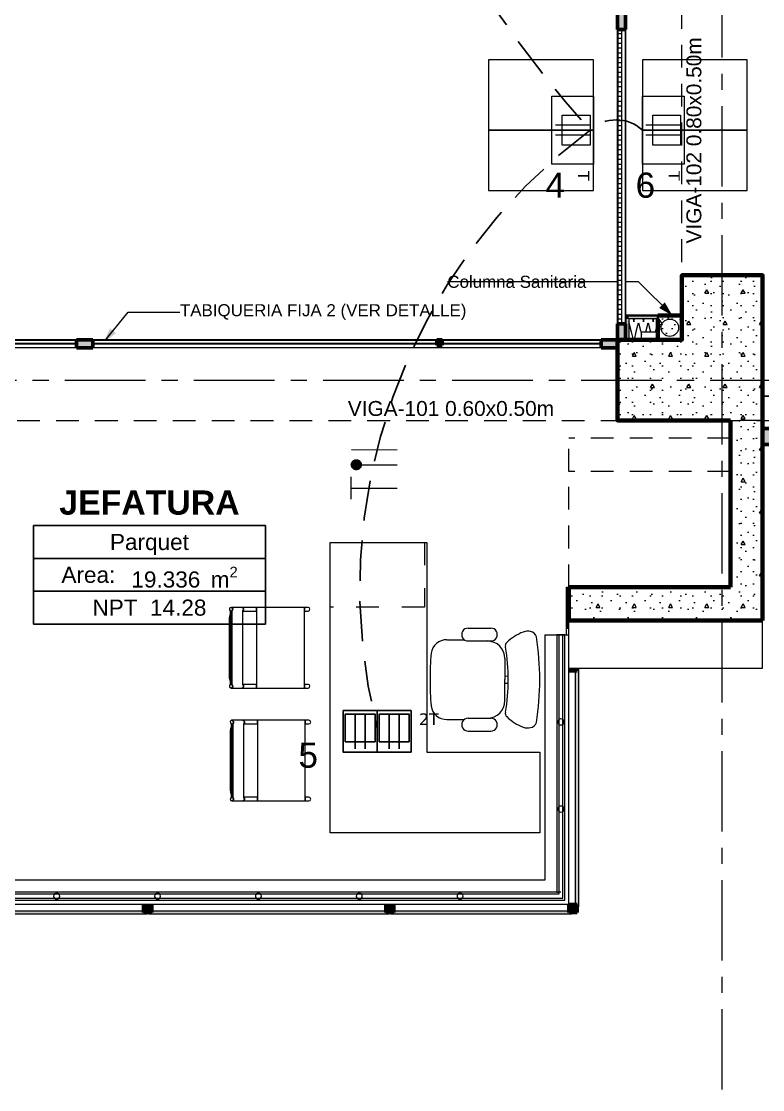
# Model space of a CAD drawing. Header units: inches. Extents: x -19 to 5698, y -728 to 92.
# Drawn here: x 317.48 to 322.07, y 3.05 to 9.67 of the extents above; entities that cross this region are included whole.
import ezdxf

# ---------------------------------------------------------------- set-up
doc = ezdxf.new("R2010")
doc.units = ezdxf.units.IN
doc.header["$MEASUREMENT"] = 0
doc.set_wipeout_variables(frame=1)
for name, pattern in [('HIDDEN', [0.375, 0.25, -0.125]), ('Hidden Line', [0.195611, 0.141111, -0.0545]), ('Línea Oculta', [0.195611, 0.141111, -0.0545]), ('Punto & Raya', [0.65, 0.5, -0.075, 0, -0.075]), ('Rayas', [0.282222, 0.141111, -0.141111]), ('RAYITAS', [0.375, 0.25, -0.125]), ('Wipeout_Contour', [1, 0, -1])]:
    doc.linetypes.add(name, pattern=pattern)
doc.layers.get('0').update_dxf_attribs({"color": 61})
for name, color, linetype, lineweight in [('00 conduct tomacorr', 120, 'HIDDEN', 30), ('00 IE LUZ EMERGENCIA', 253, 'Continuous', 0), ('T-TECHO-E', 150, 'Continuous', 20), ('T.S.', 61, 'Continuous', 25), ('TOMACORRIENTE', 22, 'RAYITAS', 9)]:
    doc.layers.add(name, color=color, linetype=linetype, lineweight=lineweight)
for name, color, linetype in [('02 _ ARQ _ ALB _ Ejes Generales', 251, 'Continuous'), ('02 _ ARQ _ ALB _ Mobiliario', 7, 'Continuous'), ('02 _ ARQ _ ZON _ Espacio.3D', 7, 'Continuous'), ('08 _ STR _ EXT _ 06 Columnas', 7, 'Continuous'), ('08 _ STR _ EXT _ 07 Losa Aligerada', 7, 'Continuous'), ('08 _ STR _ EXT _ 08 Placas Inclinadas', 7, 'Continuous'), ('08 _ STR _ EXT _ 09 Vigas', 251, 'Continuous'), ('Acabado - Muros', 7, 'Continuous'), ('Estructura - 04 MURO', 7, 'Continuous'), ('Estructura - Carga', 7, 'Continuous'), ('Interior - Escaleras & Barandillas', 7, 'Continuous'), ('MEP - HVAC', 7, 'Continuous'), ('Notas - Etiquetas', 7, 'Continuous')]:
    doc.layers.add(name, color=color, linetype=linetype)
doc.styles.add('Annotative', font='arial.ttf')
doc.styles.add('Estilo_Generado_1', font='swisseb.ttf')
doc.styles.add('Estilo_Generado_4', font='swisse.ttf')
doc.styles.add('Estilo_Generado_7', font='swisse.ttf')
doc.dimstyles.new('Estilo_Generado__8', dxfattribs={"dimtxt": 0.18, "dimasz": 0.0912, "dimexe": 0.18, "dimexo": 0.0625, "dimgap": 0, "dimtad": 0, "dimtih": 1, "dimtoh": 1, "dimdec": 4, "dimzin": 0, "dimdsep": 46, "dimcen": 0.09, "dimadec": 0, "dimazin": 0, "dimtfac": 1, "dimtdec": 4, "dimtmove": 0, "dimatfit": 3, "dimldrblk": 'ARROWHEAD_5', "dimfxl": 1, "dimtolj": 1, "dimtzin": 0, "dimarcsym": 0})
pattern_1 = [(0, (277.50006, 1e-08), (0, 0.3897114), [0.024375, -0.200625]), (0, (277.61256, 0.19486), (0, 0.3897114), [0.024375, -0.200625]), (60, (277.50006, 1e-08), (-0.3375, 0.1948557), [0.024375, -0.200625]), (60, (277.72506, 1e-08), (-0.3375, 0.1948557), [0.024375, -0.200625]), (120, (277.52444, 1e-08), (0.3375, 0.1948557), [0.024375, -0.200625]), (120, (277.74944, 1e-08), (0.3375, 0.1948557), [0.024375, -0.200625]), (0, (277.50006, 0.0375), (0, 0.075), [0, -0.075, 0, -0.1125]), (45, (277.53756, 0.0375), (-0.05303301, 0.05303301), [0, -0.05625, 0, -0.09375])]
pattern_2 = [(0, (277.50006, 1e-08), (0, 0.030000001), [])]

# ---------------------------------------------------------------- blocks, each defined once
blk = doc.blocks.new('*X229', base_point=(2412.1771, 0))
at = {"layer": 'Estructura - 04 MURO', "color": 9, "linetype": 'Continuous', "lineweight": 5}
for p, q in [((2455.917, 7.8057), (2455.9171, 7.8059)), ((2455.9171, 7.8059), (2455.9321, 7.75)), ((2455.9641, 7.75), (2455.9703, 7.7767)), ((2455.9902, 7.7568), (2455.9921, 7.75))]:
    blk.add_line(p, q, dxfattribs=at)
blk = doc.blocks.new('*X230', base_point=(2412.1771, 0))
at = {"layer": 'Estructura - 04 MURO', "color": 9, "linetype": 'Continuous', "lineweight": 5}
for p, q in [((2456.0044, 7.83), (2456.0092, 7.812)), ((2456.0092, 7.812), (2456.0134, 7.83)), ((2456.0644, 7.83), (2456.0692, 7.812)), ((2456.0692, 7.812), (2456.0734, 7.83)), ((2456.0241, 7.75), (2456.0371, 7.8059)), ((2456.0371, 7.8059), (2456.0521, 7.75)), ((2456.0841, 7.75), (2456.0971, 7.8058))]:
    blk.add_line(p, q, dxfattribs=at)
blk = doc.blocks.new('*X231', base_point=(2412.1771, 0))
at = {"layer": 'Estructura - 04 MURO', "color": 9, "linetype": 'Continuous', "lineweight": 5}
for p, q in [((2455.9444, 7.83), (2455.9492, 7.812)), ((2455.9492, 7.812), (2455.9534, 7.83)), ((2455.9703, 7.7767), (2455.9771, 7.8059)), ((2455.9771, 7.8059), (2455.9902, 7.7568))]:
    blk.add_line(p, q, dxfattribs=at)
blk = doc.blocks.new('*X232', base_point=(2412.1771, 0))
at = {"layer": 'Estructura - 04 MURO', "color": 9, "linetype": 'Continuous', "lineweight": 5}
for p, q in [((2455.9321, 7.75), (2455.9455, 7.7)), ((2455.9525, 7.7), (2455.9641, 7.75)), ((2455.9921, 7.75), (2455.997, 7.7314))]:
    blk.add_line(p, q, dxfattribs=at)
blk = doc.blocks.new('ARROWHEAD_5')
at = {"linetype": 'Continuous', "lineweight": 0}
blk.add_hatch(color=0, dxfattribs=at).paths.add_polyline_path([(-1, 0.2679), (0, 0), (-1, -0.2679)])
at = {"color": 0, "linetype": 'Continuous', "lineweight": 0}
blk.add_line((0, 0), (-1, 0), dxfattribs=at)
blk = doc.blocks.new('CAJA POP UP 6 MODULOS')
at = {"layer": '00 conduct tomacorr', "linetype": 'Continuous'}
for p, q in [((-0.095, -0.165), (-0.095, -0.0151)), ((-0.052, -0.165), (-0.052, -0.0151)), ((0.052, -0.165), (0.052, -0.0151)), ((0.095, -0.165), (0.095, -0.0151)), ((0, -0.165), (0, -0.18))]:
    blk.add_line(p, q, dxfattribs=at)
for points in [[(-0.147, 0), (0.147, 0), (0.147, -0.18), (-0.147, -0.18)], [(0, 0), (0.147, 0), (0.147, -0.18), (0, -0.18)]]:
    blk.add_lwpolyline(points, close=True, dxfattribs=at)
for points in [[(-0.138, -0.045), (-0.009, -0.045), (-0.009, -0.165), (-0.138, -0.165), (-0.138, -0.045)], [(0.009, -0.045), (0.138, -0.045), (0.138, -0.165), (0.009, -0.165), (0.009, -0.045)]]:
    blk.add_lwpolyline(points, dxfattribs=at)
at = {"color": 1, "insert": (-0.1807, -0.168), "char_height": 0.05, "attachment_point": 1, "rotation": 180}
blk.add_mtext_dynamic_manual_height_columns('{\\fVerdana|b0|i0|c0|p34;2T}', width=0.000481, gutter_width=0.1561, heights=[0], dxfattribs=at)
blk = doc.blocks.new('a')
at = {"layer": 'TOMACORRIENTE', "ltscale": 0.05}
h = blk.add_hatch(color=4, dxfattribs=at)
edge = h.paths.add_edge_path()
edge.add_arc((0, 0.0752), 0.0211, 0, 360)
at = {"layer": 'TOMACORRIENTE', "color": 4}
for p, q in [((-0.1455, 0.0963), (-0.0515, 0.0963)), ((-0.0985, 0.0963), (-0.0985, -0.0966)), ((0, 0.0963), (0, -0.0963)), ((0.0623, -0.0963), (0.0623, 0.0963))]:
    blk.add_line(p, q, dxfattribs=at)
blk.add_circle((0, 0.0752), 0.0211, dxfattribs=at)
blk = doc.blocks.new('CABLE 3FACE')
at = {"layer": 'T-TECHO-E', "rotation": 59.94170052614085}
blk.add_blockref('a', (0, 0), dxfattribs=at)
blk = doc.blocks.new('T.S.')
for p, q in [((2755.0914, 1630.1123), (2755.0914, 1629.8975)), ((2755.153, 1630.1123), (2755.153, 1629.8975))]:
    blk.add_line(p, q)
for points in [[(2754.9116, 1630.1338), (2755.3328, 1630.1338), (2755.3328, 1629.8758), (2754.9116, 1629.8758)], [(2755.0298, 1630.1123), (2755.2146, 1630.1123), (2755.2146, 1629.9403), (2755.0298, 1629.9403)]]:
    blk.add_lwpolyline(points, close=True)
at = {"color": 3, "insert": (2755.3768, 1630.1075), "char_height": 0.07, "attachment_point": 1}
blk.add_mtext_dynamic_manual_height_columns('{\\fVerdana|b0|i0|c0|p34;\\C1;T}', width=0.044429, gutter_width=12.5, heights=[0], dxfattribs=at)

msp = doc.modelspace()

# ---------------------------------------------------------------- hatches: boundary and pattern name
at = {"layer": '08 _ STR _ EXT _ 06 Columnas', "linetype": 'Continuous', "lineweight": 9}
h = msp.add_hatch(dxfattribs=at)
h.set_pattern_fill('HORMIGÓN_EN_MASA_0002', style=0, pattern_type=2)
h.set_pattern_definition(pattern_1)
h.paths.add_polyline_path([(321.57, 7.7), (321.17, 7.7), (321.17, 7.2), (321.87, 7.2), (321.87, 7.35), (322.07, 7.35), (322.07, 8.1), (321.57, 8.1)])
h = msp.add_hatch(dxfattribs=at)
h.set_pattern_fill('HORMIGÓN_EN_MASA_0002', style=0, pattern_type=2)
h.set_pattern_definition(pattern_1)
h.paths.add_polyline_path([(321.87, 7.35), (322.07, 7.2), (322.07, 7.35)])
h = msp.add_hatch(dxfattribs=at)
h.set_pattern_fill('HORMIGÓN_EN_MASA_0002', style=0, pattern_type=2)
h.set_pattern_definition(pattern_1)
h.paths.add_polyline_path([(322.07, 7.2), (321.87, 7.35), (321.87, 7.2)])
at = {"layer": '08 _ STR _ EXT _ 08 Placas Inclinadas', "linetype": 'Continuous', "lineweight": 9}
h = msp.add_hatch(dxfattribs=at)
h.set_pattern_fill('HORMIGÓN_EN_MASA_0002', color=250, style=0, pattern_type=2)
h.set_pattern_definition(pattern_1)
h.paths.add_polyline_path([(321.87, 7.0899), (321.9997, 6.1655), (322.07, 6.1655), (322.07, 7.2), (321.87, 7.2)])
h = msp.add_hatch(dxfattribs=at)
h.set_pattern_fill('HORMIGÓN_EN_MASA_0002', color=250, style=0, pattern_type=2)
h.set_pattern_definition(pattern_1)
h.paths.add_polyline_path([(321.8991, 6.8828), (321.87, 7.0899), (321.87, 6.8828)])
h = msp.add_hatch(dxfattribs=at)
h.set_pattern_fill('HORMIGÓN_EN_MASA_0002', color=250, style=0, pattern_type=2)
h.set_pattern_definition(pattern_1)
h.paths.add_polyline_path([(321.87, 6.1655), (321.9997, 6.1655), (321.8991, 6.8828), (321.87, 6.8828)])
at = {"layer": 'Acabado - Muros', "linetype": 'Continuous', "lineweight": 0}
for points in [[(322.12, 7.15), (322.07, 7.15), (322.07, 7.05), (322.12, 7.05)], [(320.8699, 5.9072), (320.9199, 5.9072), (320.9199, 5.9589), (320.8699, 5.9589)], [(320.8699, 5.6479), (320.9199, 5.6479), (320.9199, 5.6979), (320.8699, 5.6979)], [(318.2339, 4.1979), (318.2339, 4.1479), (318.2839, 4.1479), (318.2839, 4.1979)], [(319.7339, 4.1979), (319.7339, 4.1479), (319.7839, 4.1479), (319.7839, 4.1979)], [(320.8699, 4.1979), (320.8699, 4.1479), (320.9199, 4.1479), (320.9199, 4.1979)], [(320.8699, 4.1979), (320.8699, 4.1479), (320.9199, 4.1479), (320.9199, 4.1979)]]:
    msp.add_hatch(color=254, dxfattribs=at).paths.add_polyline_path(points)
at = {"layer": 'Acabado - Muros', "linetype": 'Continuous', "lineweight": 9}
for points in [[(320.9299, 5.6829), (320.9299, 5.9227), (320.9099, 5.9227), (320.9099, 5.6829)], [(320.9299, 4.1829), (320.9299, 5.6629), (320.9099, 5.6629), (320.9099, 4.1829)], [(316.7639, 4.1379), (318.2539, 4.1379), (318.2539, 4.1579), (316.7639, 4.1579)], [(318.2639, 4.1379), (319.7539, 4.1379), (319.7539, 4.1579), (318.2639, 4.1579)], [(319.7639, 4.1379), (320.8849, 4.1379), (320.8849, 4.1579), (319.7639, 4.1579)]]:
    msp.add_hatch(color=250, dxfattribs=at).paths.add_polyline_path(points)
at = {"layer": 'Estructura - 04 MURO', "linetype": 'Continuous', "lineweight": 9}
for points in [[(321.24, 7.83), (321.22, 7.85), (321.22, 7.83)], [(321.24, 7.85), (321.22, 7.85), (321.24, 7.83)], [(321.22, 7.83), (321.22, 7.7), (321.24, 7.7), (321.24, 7.83)], [(321.24, 7.83), (321.42, 7.83), (321.42, 7.85), (321.24, 7.85)]]:
    msp.add_hatch(color=250, dxfattribs=at).paths.add_polyline_path(points)
at = {"layer": 'Estructura - Carga', "linetype": 'Continuous', "lineweight": 13}
h = msp.add_hatch(dxfattribs=at)
h.set_pattern_fill('HORMIGÓN_ARMADO_0002', color=251, style=0, pattern_type=2)
h.set_pattern_definition([(0, (277.50006, 1e-08), (0, 0.3117692), [0.03, -0.15]), (0, (277.59006, 0.1559), (0, 0.3117692), [0.03, -0.15]), (60, (277.50006, 1e-08), (-0.27, 0.1558846), [0.03, -0.15]), (60, (277.68006, 1e-08), (-0.27, 0.1558846), [0.03, -0.15]), (120, (277.53006, 1e-08), (0.27, 0.1558846), [0.03, -0.15]), (120, (277.71006, 1e-08), (0.27, 0.1558846), [0.03, -0.15]), (0, (277.50006, 0.03), (0, 0.06), [0, -0.06, 0, -0.09]), (45, (277.53006, 0.03), (-0.04242641, 0.04242641), [0, -0.045, 0, -0.075])])
h.paths.add_polyline_path([(321.42, 7.85), (321.42, 7.83), (321.42, 7.7), (321.57, 7.7), (321.57, 7.85)])

# ---------------------------------------------------------------- linework, layer by layer
at = {"layer": '00 conduct tomacorr'}
msp.add_arc((326.6425, 14.024, 0.0007), 7.5544, 193.55584, 221.67986, dxfattribs=at)
at = {"layer": '02 _ ARQ _ ALB _ Ejes Generales', "color": 251, "linetype": 'Punto & Raya', "lineweight": 13, "true_color": 0x636466}
msp.add_line((283.3455, 7.45), (332.07, 7.45), dxfattribs=at)
at = {"layer": '02 _ ARQ _ ALB _ Mobiliario', "color": 175, "linetype": 'Rayas', "lineweight": 13}
for p, q in [((319.9741, 6.4427), (319.9741, 6.0427)), ((319.9741, 6.0427), (319.3891, 6.0427))]:
    msp.add_line(p, q, dxfattribs=at)
at = {"layer": '02 _ ARQ _ ALB _ Mobiliario', "color": 175, "linetype": 'Continuous', "lineweight": 13}
for p, q in [((320.2454, 5.9121), (320.3856, 5.9121)), ((320.1139, 5.8399), (320.2211, 5.8404)), ((320.2454, 5.8323), (320.3858, 5.8323)), ((320.4727, 5.7231), (320.4727, 5.5927)), ((320.4727, 5.6154), (320.4932, 5.615)), ((320.4727, 5.4624), (320.4727, 5.5927)), ((320.4727, 5.5701), (320.4932, 5.5705)), ((320.1139, 5.3456), (320.2211, 5.345)), ((320.2454, 5.3532), (320.3858, 5.3532)), ((320.2454, 5.2734), (320.3856, 5.2734))]:
    msp.add_line(p, q, dxfattribs=at)
at = {"layer": '02 _ ARQ _ ALB _ Mobiliario', "color": 175, "linetype": 'Continuous', "lineweight": 13, "flags": 128}
for points in [[(321.0218, 9.0005), (321.0218, 9.4355), (320.3718, 9.4355), (320.3718, 9.0005)], [(321.9751, 9.0005), (321.9751, 9.4355), (321.3251, 9.4355), (321.3251, 9.0005)], [(321.0218, 9.0005), (320.3718, 9.0005), (320.3718, 8.6255), (321.0218, 8.6255)], [(321.9751, 9.0005), (321.3251, 9.0005), (321.3251, 8.6255), (321.9751, 8.6255)], [(319.23, 6.0406), (318.9339, 6.0406), (318.9339, 6.0179), (318.9339, 5.5634), (318.9339, 5.5406), (319.23, 5.5406), (319.23, 5.5634), (319.23, 6.0179)], [(319.2357, 5.3407), (318.9395, 5.3407), (318.9395, 5.318), (318.9395, 4.8634), (318.9395, 4.8407), (319.2357, 4.8407), (319.2357, 4.8634), (319.2357, 5.318)]]:
    msp.add_lwpolyline(points, close=True, dxfattribs=at)
for points in [[(318.77, 5.5618, 0.726065), (318.7754, 5.5406, 0.726065), (318.7807, 5.5618), (318.7807, 6.0194, 0.726065), (318.7754, 6.0406, 0.726065), (318.77, 6.0194)], [(318.7807, 5.5618, -0.726065), (318.7754, 5.5406), (318.8432, 5.5406, 0.726065), (318.8485, 5.5618), (318.8485, 6.0194, 0.726065), (318.8432, 6.0406), (318.7754, 6.0406, -0.726065), (318.7807, 6.0194)], [(318.8432, 6.0406, -0.726065), (318.8485, 6.0194), (318.8485, 6.0179), (318.9339, 6.0179), (318.9339, 6.0406)], [(319.23, 6.0406), (319.23, 6.0179), (319.2527, 6.0179, 1), (319.2527, 6.0406)], [(318.77, 5.5847), (318.77, 5.9966, 0.111387), (318.764, 5.97), (318.764, 5.6112, 0.111387)], [(318.8432, 5.5406), (318.9339, 5.5406), (318.9339, 5.5634), (318.8485, 5.5634), (318.8485, 5.5618, -0.726065)], [(319.23, 5.5634), (319.23, 5.5406), (319.2527, 5.5406, 1), (319.2527, 5.5634)], [(318.7757, 4.8619, 0.726065), (318.781, 4.8407, 0.726065), (318.7864, 4.8619), (318.7864, 5.3195, 0.726065), (318.781, 5.3407, 0.726065), (318.7757, 5.3195)], [(318.7864, 4.8619, -0.726065), (318.781, 4.8407), (318.8488, 4.8407, 0.726065), (318.8542, 4.8619), (318.8542, 5.3195, 0.726065), (318.8488, 5.3407), (318.781, 5.3407, -0.726065), (318.7864, 5.3195)], [(318.8488, 5.3407, -0.726065), (318.8542, 5.3195), (318.8542, 5.318), (318.9395, 5.318), (318.9395, 5.3407)], [(319.2357, 5.3407), (319.2357, 5.318), (319.2583, 5.318, 1), (319.2583, 5.3407)], [(318.7757, 4.8847), (318.7757, 5.2967, 0.111387), (318.7697, 5.2701), (318.7697, 4.9113, 0.111387)], [(318.8488, 4.8407), (318.9395, 4.8407), (318.9395, 4.8634), (318.8542, 4.8634), (318.8542, 4.8619, -0.726065)], [(319.2357, 4.8634), (319.2357, 4.8407), (319.2583, 4.8407, 1), (319.2583, 4.8634)]]:
    msp.add_lwpolyline(points, format="xyb", close=True, dxfattribs=at)
at = {"layer": '02 _ ARQ _ ALB _ Mobiliario', "color": 175, "linetype": 'Continuous', "lineweight": 13}
for centre, major_axis, start_param, end_param in [((320.2454, 5.8722), (0.04, 0), 1.570796, 4.712389), ((320.3856, 5.8722), (0.04, 0), 4.712389, 7.853982), ((320.1118, 5.7432), (0.097, 0), 1.549364, 3.007057), ((320.3632, 5.7231), (0.1095, 0), 0, 1.570796), ((320.6872, 5.6178), (0.2887, 0), 1.926573, 2.351051), ((320.6136, 5.8186), (0.0744, 0), 1.316199, 1.942315), ((320.6273, 5.8488), (0.0419, 0), 0.242579, 1.449866), ((320.5038, 5.8017), (0.0287, 0), 2.3326, 3.380474), ((319.3716, 5.5986), (1.1218, 0), 6.277925, 6.459683), ((321.2257, 5.6334), (1.2162, 0), 3.040183, 3.175182), ((321.2257, 5.552), (1.2162, 0), 3.108003, 3.243002), ((319.3716, 5.5868), (1.1218, 0), 6.106688, 6.288446), ((320.3632, 5.4624), (0.1095, 0), 4.712389, 6.283185), ((320.1118, 5.4422), (0.097, 0), 3.276129, 4.733821), ((320.5038, 5.3837), (0.0287, 0), 2.902712, 3.950586), ((320.2454, 5.3133), (0.04, 0), 1.570796, 4.712389), ((320.3856, 5.3133), (0.04, 0), 4.712389, 7.853982), ((320.6872, 5.5676), (0.2887, 0), 3.932134, 4.356613), ((320.6273, 5.3367), (0.0419, 0), 4.833319, 6.040606), ((320.6136, 5.3669), (0.0744, 0), 4.340871, 4.966987)]:
    msp.add_ellipse(centre, major_axis=major_axis, ratio=0.996858, start_param=start_param, end_param=end_param, dxfattribs=at)
at = {"layer": '02 _ ARQ _ ZON _ Espacio.3D', "color": 251, "linetype": 'Continuous', "lineweight": 13}
for p, q in [((318.9881, 6.5482), (317.5515, 6.5482)), ((317.5515, 6.5482), (317.5515, 5.9375)), ((317.5515, 6.5482), (318.9881, 6.5482)), ((317.5515, 6.3446), (317.5515, 6.5482)), ((318.9881, 5.9375), (318.9881, 6.5482)), ((318.9881, 6.5482), (318.9881, 6.3446)), ((318.9881, 6.3446), (317.5515, 6.3446)), ((317.5515, 6.3446), (318.9881, 6.3446)), ((317.5515, 6.1411), (317.5515, 6.3446)), ((318.9881, 6.3446), (318.9881, 6.1411)), ((318.9881, 6.1411), (317.5515, 6.1411)), ((317.5515, 6.1411), (318.9881, 6.1411)), ((317.5515, 5.9375), (317.5515, 6.1411)), ((318.9881, 6.1411), (318.9881, 5.9375)), ((317.5515, 5.9375), (318.9881, 5.9375)), ((318.9881, 5.9375), (317.5515, 5.9375))]:
    msp.add_line(p, q, dxfattribs=at)
at = {"layer": '02 _ ARQ _ ZON _ Espacio.3D', "color": 254, "linetype": 'Continuous', "lineweight": 0, "flags": 128}
msp.add_lwpolyline([(307.57, 8.1), (308.07, 8.1), (308.07, 7.7), (308.47, 7.7), (308.47, 7.35), (314.37, 7.35), (314.37, 7.7), (314.57, 7.7), (314.57, 8.1), (315.07, 8.1), (315.07, 7.7), (321.17, 7.7), (321.17, 16.9), (320.97, 16.9), (320.97, 17.4), (315.0697, 17.35), (315.07, 16.5), (314.57, 16.5), (314.5697, 17.15), (308.07, 17.15), (308.07, 16.5), (307.57, 16.5)], dxfattribs=at)
for points in [[(321.57, 16.9), (321.22, 16.9), (321.22, 7.7), (321.57, 7.7), (321.57, 8.1), (322.07, 8.1), (322.07, 7.35), (328.17, 7.35), (328.17, 7.7), (328.57, 7.7), (328.57, 8.1), (328.92, 8.1), (328.92, 11.45), (323.12, 11.45), (323.12, 16.1), (321.57, 16.1)], [(315.27, 7.2), (314.77, 7.2), (314.77, 6.1655), (315.7699, 6.1655), (315.7951, 6.1655), (315.7951, 4.3205), (320.8551, 4.3205), (320.8551, 6.1655), (321.87, 6.1655), (321.87, 7.2), (321.17, 7.2), (321.17, 7.65), (315.27, 7.65)]]:
    msp.add_lwpolyline(points, close=True, dxfattribs=at)
at = {"layer": '08 _ STR _ EXT _ 06 Columnas', "color": 7, "linetype": 'Continuous', "lineweight": 80, "flags": 128}
for points in [[(322.07, 7.35), (322.07, 8.1), (321.57, 8.1), (321.57, 7.7), (321.17, 7.7), (321.17, 7.2), (321.87, 7.2)], [(322.07, 7.2), (322.07, 7.35)]]:
    msp.add_lwpolyline(points, dxfattribs=at)
at = {"layer": '08 _ STR _ EXT _ 07 Losa Aligerada', "color": 7, "linetype": 'Continuous', "lineweight": 18, "flags": 128}
msp.add_lwpolyline([(291.2937, 6.3), (302.1003, 6.3), (302.1003, 6.2005), (307.2981, 6.2005), (307.2981, 7.2), (314.57, 7.2), (314.57, 5.6637), (315.7699, 5.6637), (315.7699, 4.2), (320.8699, 4.2), (320.8699, 5.6637), (322.07, 5.6637)], dxfattribs=at)
at = {"layer": '08 _ STR _ EXT _ 08 Placas Inclinadas', "color": 7, "linetype": 'Continuous', "lineweight": 80}
for p, q in [((321.87, 6.8828), (321.87, 7.0899)), ((321.87, 6.8828), (321.87, 7.0899)), ((321.87, 6.1655), (321.87, 6.8828)), ((321.87, 6.1655), (321.87, 6.8828)), ((321.87, 6.1655), (320.8699, 6.1655))]:
    msp.add_line(p, q, dxfattribs=at)
at = {"layer": '08 _ STR _ EXT _ 08 Placas Inclinadas', "color": 251, "linetype": 'Línea Oculta', "lineweight": 13}
msp.add_line((321.87, 6.8828), (320.8699, 6.8828), dxfattribs=at)
at = {"layer": '08 _ STR _ EXT _ 08 Placas Inclinadas', "color": 7, "linetype": 'Continuous', "lineweight": 80, "flags": 128}
for points in [[(321.87, 7.2), (321.87, 7.0899)], [(322.07, 6.1655), (322.07, 7.2)]]:
    msp.add_lwpolyline(points, dxfattribs=at)
at = {"layer": '08 _ STR _ EXT _ 08 Placas Inclinadas', "color": 251, "linetype": 'Línea Oculta', "lineweight": 13, "flags": 128}
for points in [[(321.87, 7.0899), (320.8699, 7.0899)], [(320.8699, 6.8828), (320.8699, 7.0899)], [(320.8699, 6.1655), (320.8699, 6.8828)]]:
    msp.add_lwpolyline(points, dxfattribs=at)
at = {"layer": '08 _ STR _ EXT _ 09 Vigas', "color": 251, "linetype": 'Hidden Line', "lineweight": 13, "true_color": 0x636466}
for p, q in [((321.57, 7.7), (321.57, 16.9)), ((315.07, 7.7), (321.57, 7.7)), ((287.07, 7.2), (329.07, 7.2)), ((322.07, 7.2), (321.57, 7.2))]:
    msp.add_line(p, q, dxfattribs=at)
at = {"layer": 'Acabado - Muros', "color": 7, "linetype": 'Continuous', "lineweight": 60}
for p, q in [((321.22, 7.7), (321.17, 7.7)), ((321.17, 7.7), (321.17, 7.65)), ((322.07, 7.15), (322.07, 7.05)), ((322.12, 7.15), (322.07, 7.15)), ((322.12, 7.05), (322.07, 7.05)), ((320.8699, 5.9589), (320.8699, 5.9072)), ((320.9199, 5.9589), (320.8699, 5.9589)), ((320.9199, 5.9072), (320.8699, 5.9072)), ((320.9199, 5.9589), (320.9199, 5.9072)), ((320.8699, 5.6979), (320.8699, 5.6479)), ((320.9199, 5.6979), (320.8699, 5.6979)), ((320.9199, 5.6979), (320.9199, 5.6479)), ((320.9199, 5.6479), (320.8699, 5.6479)), ((318.2339, 4.1979), (318.2339, 4.1479)), ((318.2839, 4.1979), (318.2339, 4.1979)), ((318.2839, 4.1979), (318.2839, 4.1479)), ((319.7339, 4.1979), (319.7339, 4.1479)), ((319.7839, 4.1979), (319.7339, 4.1979)), ((319.7839, 4.1979), (319.7839, 4.1479)), ((320.8699, 4.1979), (320.8699, 4.1479)), ((320.9199, 4.1979), (320.8699, 4.1979)), ((320.8699, 4.1979), (320.8699, 4.1479)), ((320.9199, 4.1979), (320.8699, 4.1979)), ((320.9199, 4.1979), (320.9199, 4.1479)), ((320.9199, 4.1979), (320.9199, 4.1479)), ((318.2839, 4.1479), (318.2339, 4.1479)), ((319.7839, 4.1479), (319.7339, 4.1479)), ((320.9199, 4.1479), (320.8699, 4.1479)), ((320.9199, 4.1479), (320.8699, 4.1479))]:
    msp.add_line(p, q, dxfattribs=at)
at = {"layer": 'Acabado - Muros', "color": 7, "linetype": 'Continuous', "lineweight": 13, "flags": 128}
for points in [[(320.9299, 5.6829), (320.9099, 5.6829), (320.9099, 5.9227), (320.9299, 5.9227)], [(320.9299, 4.1829), (320.9099, 4.1829), (320.9099, 5.6629), (320.9299, 5.6629)], [(316.7639, 4.1379), (316.7639, 4.1579), (318.2539, 4.1579), (318.2539, 4.1379)], [(318.2639, 4.1379), (318.2639, 4.1579), (319.7539, 4.1579), (319.7539, 4.1379)], [(319.7639, 4.1379), (319.7639, 4.1579), (320.8849, 4.1579), (320.8849, 4.1379)]]:
    msp.add_lwpolyline(points, close=True, dxfattribs=at)
at = {"layer": 'Estructura - 04 MURO', "color": 143, "linetype": 'Continuous', "lineweight": 5}
for p, q in [((321.24, 7.83), (321.24, 7.75)), ((321.32, 7.83), (321.24, 7.83)), ((321.24, 7.83), (321.24, 7.75)), ((321.42, 7.83), (321.32, 7.83)), ((321.24, 7.75), (321.24, 7.7))]:
    msp.add_line(p, q, dxfattribs=at)
at = {"layer": 'Estructura - 04 MURO', "color": 7, "linetype": 'Continuous', "lineweight": 40, "flags": 128}
for points in [[(321.22, 7.85), (321.22, 7.83)], [(321.42, 7.85), (321.22, 7.85)], [(321.22, 7.83), (321.22, 7.7)], [(321.42, 7.85), (321.42, 7.83)], [(321.22, 7.7), (321.24, 7.7)]]:
    msp.add_lwpolyline(points, dxfattribs=at)
at = {"layer": 'Estructura - 04 MURO', "color": 143, "linetype": 'Continuous', "lineweight": 5, "flags": 128}
for points in [[(321.24, 7.7), (321.32, 7.7)], [(321.32, 7.75), (321.42, 7.75)], [(321.32, 7.7), (321.32, 7.75)]]:
    msp.add_lwpolyline(points, dxfattribs=at)
at = {"layer": 'Estructura - 04 MURO', "color": 7, "linetype": 'Continuous', "lineweight": 13, "flags": 128}
msp.add_lwpolyline([(328.17, 7.35), (322.07, 7.35)], dxfattribs=at)
at = {"layer": 'Estructura - Carga', "color": 7, "linetype": 'Continuous', "lineweight": 80, "flags": 128}
msp.add_lwpolyline([(321.42, 7.83), (321.42, 7.7), (321.57, 7.7), (321.57, 7.85), (321.42, 7.85)], dxfattribs=at)
at = {"layer": 'MEP - HVAC', "color": 7, "linetype": 'Continuous', "lineweight": 13, "flags": 128}
msp.add_lwpolyline([(321.495, 7.721, -1), (321.495, 7.829, -1)], format="xyb", close=True, dxfattribs=at)

# ---------------------------------------------------------------- block references
at = {"layer": '00 conduct tomacorr'}
for name, p, xscale, yscale, zscale, rotation in [('CABLE 3FACE', (319.6627, 6.9247), 1.47256122672843, 1.47256122672843, 1.47256122672843, 29.78947778233194), ('CAJA POP UP 6 MODULOS', (319.6812, 5.1427), 1.432830642179531, 1.432830642179531, 1.432830642179531, 180)]:
    msp.add_blockref(name, p, dxfattribs=dict(at, xscale=xscale, yscale=yscale, zscale=zscale, rotation=rotation))
at = {"layer": 'Estructura - 04 MURO', "color": 7, "lineweight": 80}
for name in ['*X231', '*X230', '*X229', '*X232']:
    msp.add_blockref(name, (277.5001, 0), dxfattribs=at)
at = {"layer": 'T.S.', "rotation": 270}
for p in [(-1309.1119, 2764.1227), (-1308.5507, 2764.1227)]:
    msp.add_blockref('T.S.', p, dxfattribs=at)

# ---------------------------------------------------------------- texts
at = {"layer": '00 IE LUZ EMERGENCIA', "style": 'Annotative'}
for tag, p in [('4', (320.7245, 8.581, -0.0005)), ('6', (321.2827, 8.581, -0.0005)), ('5', (319.1932, 5.0462, -0.0005))]:
    msp.add_attdef(tag, p, '', height=0.1562, dxfattribs=at)
at = {"layer": '02 _ ARQ _ ZON _ Espacio.3D', "color": 251, "lineweight": 25, "attachment_point": 2}
for s, insert, char_height, style in [('\\A1;{\\pqc;\\pt0;\\fSwis721 Ex BT|b1|i0|c0|p34;JEFATURA}', (318.2698, 6.7657), 0.15, 'Estilo_Generado_1'), ('\\A1;{\\pqc;\\pt0;\\fSwis721 Ex BT|b0|i0|c238|p34;Parquet}', (318.2698, 6.4964), 0.1, 'Estilo_Generado_7'), ('\\A1;{\\pqc;\\pt0,0.3;\\fSwis721 Ex BT|b0|i0|c238|p34;19.336\\fSwis721 Ex BT|b0|i0|c238|p34;\\A1{\\H.66x;\\S^  ;}\\fSwis721 Ex BT|b0|i0|c238|p34; m\\fSwis721 Ex BT|b0|i0|c238|p34;\\A1{\\H.66x;\\S2^  ;}}', (318.4874, 6.2929), 0.1, 'Estilo_Generado_7'), ('\\A1;{\\pqc;\\pt0;\\fSwis721 Ex BT|b0|i0|c238|p34;Area: }', (317.8913, 6.2929), 0.1, 'Estilo_Generado_7'), ('\\A1;{\\pqc;\\pt0;\\fSwis721 Ex BT|b0|i0|c238|p34;NPT  14.28}', (318.2698, 6.0893), 0.1, 'Estilo_Generado_7')]:
    msp.add_mtext(s, dxfattribs=dict(at, insert=insert, char_height=char_height, style=style))
at = {"layer": 'Notas - Etiquetas', "color": 171, "linetype": 'Continuous', "lineweight": 13, "style": 'Estilo_Generado_4'}
for s, insert, char_height, attachment_point, rotation in [('\\A1;{\\pql;\\fSwis721 Ex BT|b0|i0|c0|p34;VIGA-102\\fSwis721 Ex BT|b0|i0|c0|p34; \\fSwis721 Ex BT|b0|i0|c0|p34;0.80\\fSwis721 Ex BT|b0|i0|c0|p34;x\\fSwis721 Ex BT|b0|i0|c0|p34;0.50\\fSwis721 Ex BT|b0|i0|c0|p34;m}', (321.5976, 8.2975), 0.0925, 1, 90), ('\\A1;{\\pql;\\fSwis721 Ex BT|b0|i0|c0|p34;TABIQUERIA FIJA 2 (VER DETALLE)\\fSwis721 Ex BT|b0|i0|c0|p34; }', (318.4587, 7.8722), 0.075, 4, 359.99995)]:
    msp.add_mtext(s, dxfattribs=dict(at, insert=insert, char_height=char_height, attachment_point=attachment_point, rotation=rotation))
at = {"layer": 'Notas - Etiquetas', "color": 5, "linetype": 'Continuous', "lineweight": 35, "insert": (320.116, 8.0594), "char_height": 0.075, "attachment_point": 4, "style": 'Estilo_Generado_4'}
msp.add_mtext('\\A1;{\\pql;\\fSwis721 Ex BT|b0|i0|c0|p34;Columna Sanitaria}', dxfattribs=at)
at = {"layer": 'Notas - Etiquetas', "color": 171, "linetype": 'Continuous', "lineweight": 13, "insert": (319.499, 7.2267), "char_height": 0.0925, "attachment_point": 7, "style": 'Estilo_Generado_4'}
msp.add_mtext('\\A1;{\\pql;\\fSwis721 Ex BT|b0|i0|c0|p34;VIGA-101\\fSwis721 Ex BT|b0|i0|c0|p34; \\fSwis721 Ex BT|b0|i0|c0|p34;0.60\\fSwis721 Ex BT|b0|i0|c0|p34;x\\fSwis721 Ex BT|b0|i0|c0|p34;0.50\\fSwis721 Ex BT|b0|i0|c0|p34;m}', dxfattribs=at)

# ---------------------------------------------------------------- leaders
at = {"layer": 'Notas - Etiquetas', "color": 144, "linetype": 'Continuous', "lineweight": 13, "annotation_type": 0, "has_hookline": 1, "text_width": 1.9482}
for points, hookline_direction, horizontal_direction in [([(321.185, 12.3), (321.3384, 12.1558), (321.3384, 9.9806)], 1, (0, 1, 0)), ([(317.9865, 7.685), (318.1371, 7.8722), (318.4587, 7.8722)], 0, (1, -1e-06, 0))]:
    msp.add_leader(points, dimstyle='Estilo_Generado__8', dxfattribs=dict(at, hookline_direction=hookline_direction, horizontal_direction=horizontal_direction))
at = {"layer": 'Notas - Etiquetas', "color": 144, "linetype": 'Continuous', "lineweight": 13, "annotation_type": 0, "has_hookline": 1, "hookline_direction": 1, "text_width": 1.0171}
msp.add_leader([(321.5113, 7.85), (321.3015, 8.0594), (320.116, 8.0594)], dimstyle='Estilo_Generado__8', dxfattribs=at)

# ---------------------------------------------------------------- next in the draw order: wipeouts: each hides what was drawn before it
at = {"color": 254, "linetype": 'Wipeout_Contour', "lineweight": 0, "ltscale": 7369.722108}
msp.add_wipeout([(322.07, 5.9584), (322.0287, 5.9584), (322.07, 5.6637)], dxfattribs=at).dxf.layer = '08 _ STR _ EXT _ 08 Placas Inclinadas'
at = {"color": 254, "linetype": 'Wipeout_Contour', "lineweight": 0, "ltscale": 9823.550811}
msp.add_wipeout([(321.17, 7.8), (321.22, 7.8), (321.22, 9.6249), (321.17, 9.6249)], dxfattribs=at).dxf.layer = 'Acabado - Muros'
at = {"color": 254, "linetype": 'Wipeout_Contour', "lineweight": 0, "ltscale": 9807.132557}
msp.add_wipeout([(316.37, 7.65), (317.8181, 7.65), (317.8181, 7.7), (316.37, 7.7)], dxfattribs=at).dxf.layer = 'Acabado - Muros'
at = {"color": 254, "linetype": 'Wipeout_Contour', "lineweight": 0, "ltscale": 14723.224179}
msp.add_wipeout([(317.9181, 7.7), (317.9181, 7.65), (320.0681, 7.65), (320.0681, 7.667), (320.0516, 7.667), (320.0516, 7.7)], dxfattribs=at).dxf.layer = 'Acabado - Muros'
at = {"color": 254, "linetype": 'Wipeout_Contour', "lineweight": 0, "ltscale": 7366.003155}
msp.add_wipeout([(320.8699, 4.35), (320.7199, 4.35), (320.8699, 4.2)], dxfattribs=at).dxf.layer = 'Estructura - 04 MURO'

# ---------------------------------------------------------------- next in the draw order: hatches: boundary and pattern name
at = {"layer": '08 _ STR _ EXT _ 08 Placas Inclinadas', "linetype": 'Continuous', "lineweight": 9}
h = msp.add_hatch(dxfattribs=at)
h.set_pattern_fill('HORMIGÓN_EN_MASA_0002', color=250, style=0, pattern_type=2)
h.set_pattern_definition(pattern_1)
h.paths.add_polyline_path([(321.9997, 6.1655), (322.0287, 5.9584), (322.07, 5.9584), (322.07, 6.1655)])

# ---------------------------------------------------------------- next in the draw order: linework, layer by layer
at = {"layer": 'Acabado - Muros', "color": 251, "linetype": 'Continuous', "lineweight": 13, "flags": 128}
for points in [[(321.17, 7.8), (321.17, 9.6249)], [(321.22, 7.8), (321.22, 9.6249)], [(317.8181, 7.7), (316.37, 7.7)], [(317.8181, 7.65), (316.37, 7.65)]]:
    msp.add_lwpolyline(points, dxfattribs=at)

# ---------------------------------------------------------------- next in the draw order: wipeouts: each hides what was drawn before it
at = {"color": 254, "linetype": 'Wipeout_Contour', "lineweight": 0, "ltscale": 14731.545743}
msp.add_wipeout([(320.0681, 7.667), (320.0681, 7.65), (321.07, 7.65), (321.07, 7.7), (320.0846, 7.7), (320.0846, 7.667)], dxfattribs=at).dxf.layer = 'Acabado - Muros'
at = {"color": 254, "linetype": 'Wipeout_Contour', "lineweight": 0, "ltscale": 7366.851152}
msp.add_wipeout([(320.7199, 4.35), (320.7199, 4.2), (320.8699, 4.2)], dxfattribs=at).dxf.layer = 'Estructura - 04 MURO'

# ---------------------------------------------------------------- next in the draw order: linework, layer by layer
at = {"layer": 'Acabado - Muros', "color": 251, "linetype": 'Continuous', "lineweight": 13, "flags": 128}
for points in [[(320.0516, 7.7), (317.9181, 7.7)], [(321.07, 7.7), (320.0846, 7.7)], [(321.07, 7.65), (320.0681, 7.65), (317.9181, 7.65)]]:
    msp.add_lwpolyline(points, dxfattribs=at)
at = {"layer": 'Estructura - 04 MURO', "color": 7, "linetype": 'Continuous', "lineweight": 13, "flags": 128}
msp.add_lwpolyline([(320.8699, 4.2), (320.8699, 4.35)], dxfattribs=at)
at = {"layer": 'Interior - Escaleras & Barandillas', "color": 161, "linetype": 'Continuous', "lineweight": 13}
for p, q in [((320.7949, 4.3125), (320.7949, 4.3)), ((320.8449, 4.3), (320.8449, 4.3125)), ((320.7949, 4.3), (320.7949, 4.275)), ((320.7949, 4.275), (320.8074, 4.275)), ((320.8199, 4.275), (320.8074, 4.275)), ((320.8449, 4.275), (320.8449, 4.3)), ((320.8449, 4.225), (320.8449, 4.275)), ((320.8074, 4.225), (320.8199, 4.225)), ((320.8199, 4.225), (320.8449, 4.225))]:
    msp.add_line(p, q, dxfattribs=at)

# ---------------------------------------------------------------- next in the draw order: wipeouts: each hides what was drawn before it
at = {"color": 254, "linetype": 'Wipeout_Contour', "lineweight": 0, "ltscale": 9824.608827}
msp.add_wipeout([(320.8699, 5.6637), (322.07, 5.6637), (322.0287, 5.9584), (320.8699, 5.9584)], dxfattribs=at).dxf.layer = '08 _ STR _ EXT _ 08 Placas Inclinadas'
at = {"color": 254, "linetype": 'Wipeout_Contour', "lineweight": 0, "ltscale": 9823.510813}
msp.add_wipeout([(321.175, 9.6249), (321.175, 7.8), (321.195, 7.8), (321.195, 9.6249)], dxfattribs=at).dxf.layer = 'Acabado - Muros'
at = {"color": 254, "linetype": 'Wipeout_Contour', "lineweight": 0, "ltscale": 9807.132682}
msp.add_wipeout([(316.37, 7.695), (316.37, 7.675), (317.8181, 7.675), (317.8181, 7.695)], dxfattribs=at).dxf.layer = 'Acabado - Muros'
at = {"color": 254, "linetype": 'Wipeout_Contour', "lineweight": 0, "ltscale": 9812.002904}
msp.add_wipeout([(315.9199, 4.2), (320.7199, 4.2), (320.7199, 4.35), (315.9199, 4.35)], dxfattribs=at).dxf.layer = 'Estructura - 04 MURO'

# ---------------------------------------------------------------- next in the draw order: hatches: boundary and pattern name
at = {"layer": '08 _ STR _ EXT _ 08 Placas Inclinadas', "linetype": 'Continuous', "lineweight": 9}
h = msp.add_hatch(dxfattribs=at)
h.set_pattern_fill('HORMIGÓN_EN_MASA_0002', color=250, style=0, pattern_type=2)
h.set_pattern_definition(pattern_1)
h.paths.add_polyline_path([(321.87, 6.1655), (320.8699, 6.1655), (320.8699, 5.9584), (321.87, 5.9584)])
h = msp.add_hatch(dxfattribs=at)
h.set_pattern_fill('HORMIGÓN_EN_MASA_0002', color=250, style=0, pattern_type=2)
h.set_pattern_definition(pattern_1)
h.paths.add_polyline_path([(321.87, 5.9584), (322.0287, 5.9584), (321.9997, 6.1655), (321.87, 6.1655)])
at = {"layer": 'Acabado - Muros', "linetype": 'Continuous', "lineweight": 0}
for points in [[(321.22, 9.7249), (321.17, 9.7249), (321.17, 9.6249), (321.22, 9.6249)], [(321.17, 7.8), (321.17, 7.7), (321.22, 7.7), (321.22, 7.8)]]:
    msp.add_hatch(color=254, dxfattribs=at).paths.add_polyline_path(points)
h = msp.add_hatch(dxfattribs=at)
h.set_pattern_fill('CONTRACHAPADO_0002', color=254, style=0, pattern_type=2)
h.set_pattern_definition(pattern_2)
h.paths.add_polyline_path([(321.175, 9.6249), (321.175, 7.8), (321.195, 7.8), (321.195, 9.6249)])
h = msp.add_hatch(dxfattribs=at)
h.set_pattern_fill('CONTRACHAPADO_0002', color=254, style=0, pattern_type=2)
h.set_pattern_definition(pattern_2)
h.paths.add_polyline_path([(316.37, 7.695), (316.37, 7.675), (317.8181, 7.675), (317.8181, 7.695)])

# ---------------------------------------------------------------- next in the draw order: linework, layer by layer
at = {"layer": '00 conduct tomacorr'}
msp.add_arc((321.1627, 8.824), 0.2399, 47.38592, 132.61408, dxfattribs=at)
at = {"layer": '02 _ ARQ _ ALB _ Ejes Generales', "color": 251, "linetype": 'Punto & Raya', "lineweight": 13, "true_color": 0x636466}
msp.add_line((321.82, 3.05), (321.82, 44.9), dxfattribs=at)
at = {"layer": '08 _ STR _ EXT _ 08 Placas Inclinadas', "color": 7, "linetype": 'Continuous', "lineweight": 80}
for p, q in [((320.8699, 5.9584), (321.87, 5.9584)), ((321.87, 5.9584), (322.0287, 5.9584)), ((322.0287, 5.9584), (322.07, 5.9584))]:
    msp.add_line(p, q, dxfattribs=at)
at = {"layer": '08 _ STR _ EXT _ 08 Placas Inclinadas', "color": 7, "linetype": 'Continuous', "lineweight": 80, "flags": 128}
for points in [[(320.8699, 5.9584), (320.8699, 6.1655)], [(322.07, 5.9584), (322.07, 6.1655)]]:
    msp.add_lwpolyline(points, dxfattribs=at)
at = {"layer": '08 _ STR _ EXT _ 08 Placas Inclinadas', "color": 7, "linetype": 'Continuous', "lineweight": 13, "flags": 128}
for points in [[(320.8699, 5.6637), (320.8699, 5.9584)], [(322.07, 5.6637), (322.07, 5.9584)], [(320.8699, 5.6637), (322.07, 5.6637)]]:
    msp.add_lwpolyline(points, dxfattribs=at)
at = {"layer": 'Acabado - Muros', "color": 7, "linetype": 'Continuous', "lineweight": 60}
for p, q in [((321.17, 9.7249), (321.17, 9.6249)), ((321.22, 9.7249), (321.22, 9.6249)), ((321.22, 9.6249), (321.17, 9.6249)), ((321.17, 7.8), (321.17, 7.7)), ((321.22, 7.8), (321.17, 7.8)), ((321.22, 7.8), (321.22, 7.7)), ((317.8181, 7.7), (317.8181, 7.65))]:
    msp.add_line(p, q, dxfattribs=at)
at = {"layer": 'Acabado - Muros', "color": 7, "linetype": 'Continuous', "lineweight": 13, "flags": 128}
for points in [[(321.175, 9.6249), (321.195, 9.6249), (321.195, 7.8), (321.175, 7.8)], [(316.37, 7.695), (316.37, 7.675), (317.8181, 7.675), (317.8181, 7.695)]]:
    msp.add_lwpolyline(points, close=True, dxfattribs=at)
at = {"layer": 'Estructura - 04 MURO', "color": 7, "linetype": 'Continuous', "lineweight": 13, "flags": 128}
for points in [[(320.7199, 4.35), (315.9199, 4.35)], [(315.9199, 4.2), (320.8699, 4.2)]]:
    msp.add_lwpolyline(points, dxfattribs=at)
at = {"layer": 'Interior - Escaleras & Barandillas', "color": 161, "linetype": 'Continuous', "lineweight": 13}
for p, q in [((320.8074, 4.2625), (315.8324, 4.2625)), ((320.8074, 4.2625), (315.8324, 4.2625)), ((320.8074, 4.2625), (315.8324, 4.2625)), ((320.8074, 4.275), (315.8824, 4.275)), ((315.8074, 4.2375), (320.8324, 4.2375)), ((315.8074, 4.2375), (320.8324, 4.2375)), ((315.8074, 4.2375), (320.8324, 4.2375)), ((315.8824, 4.225), (320.8074, 4.225))]:
    msp.add_line(p, q, dxfattribs=at)
at = {"layer": 'Interior - Escaleras & Barandillas', "color": 161, "linetype": 'Continuous', "lineweight": 13, "flags": 128}
for points in [[(317.6949, 4.2688, 1), (317.6949, 4.2313, 1)], [(318.3199, 4.2688, 1), (318.3199, 4.2313, 1)], [(318.9449, 4.2688, 1), (318.9449, 4.2313, 1)], [(319.5699, 4.2688, 1), (319.5699, 4.2313, 1)], [(320.1949, 4.2688, 1), (320.1949, 4.2313, 1)]]:
    msp.add_lwpolyline(points, format="xyb", close=True, dxfattribs=at)

# ---------------------------------------------------------------- next in the draw order: wipeouts: each hides what was drawn before it
at = {"color": 254, "linetype": 'Wipeout_Contour', "lineweight": 0, "ltscale": 9821.06563}
msp.add_wipeout([(320.0846, 7.695), (320.0846, 7.675), (321.07, 7.675), (321.07, 7.695)], dxfattribs=at).dxf.layer = 'Acabado - Muros'

# ---------------------------------------------------------------- next in the draw order: hatches: boundary and pattern name
at = {"layer": 'Acabado - Muros', "linetype": 'Continuous', "lineweight": 0}
h = msp.add_hatch(dxfattribs=at)
h.set_pattern_fill('CONTRACHAPADO_0002', color=254, style=0, pattern_type=2)
h.set_pattern_definition(pattern_2)
h.paths.add_polyline_path([(320.0846, 7.695), (320.0846, 7.675), (321.07, 7.675), (321.07, 7.695)])
msp.add_hatch(color=254, dxfattribs=at).paths.add_polyline_path([(321.07, 7.7), (321.07, 7.65), (321.17, 7.65), (321.17, 7.7)])

# ---------------------------------------------------------------- next in the draw order: linework, layer by layer
at = {"layer": 'Acabado - Muros', "color": 7, "linetype": 'Continuous', "lineweight": 60}
for p, q in [((321.07, 7.7), (321.07, 7.65)), ((321.17, 7.7), (321.07, 7.7)), ((321.17, 7.65), (321.07, 7.65))]:
    msp.add_line(p, q, dxfattribs=at)
at = {"layer": 'Acabado - Muros', "color": 7, "linetype": 'Continuous', "lineweight": 13, "flags": 128}
msp.add_lwpolyline([(320.0846, 7.695), (320.0846, 7.675), (321.07, 7.675), (321.07, 7.695)], close=True, dxfattribs=at)

# ---------------------------------------------------------------- next in the draw order: wipeouts: each hides what was drawn before it
at = {"color": 254, "linetype": 'Wipeout_Contour', "lineweight": 0, "ltscale": 9821.909743}
msp.add_wipeout([(320.8699, 4.35), (320.8699, 5.8707), (320.7199, 5.8707), (320.7199, 4.35)], dxfattribs=at).dxf.layer = 'Estructura - 04 MURO'

# ---------------------------------------------------------------- next in the draw order: linework, layer by layer
at = {"layer": '02 _ ARQ _ ALB _ Mobiliario', "color": 175, "linetype": 'Continuous', "lineweight": 13, "flags": 128}
msp.add_lwpolyline([(319.3891, 4.6427), (319.3891, 6.4427), (319.9891, 6.4427), (319.9891, 5.1427), (320.6891, 5.1427), (320.6891, 4.6427)], close=True, dxfattribs=at)
at = {"layer": '02 _ ARQ _ ALB _ Mobiliario', "color": 175, "linetype": 'Continuous', "lineweight": 13}
for centre, start_param, end_param in [((318.9755, 5.5931), 6.282956, 6.439399), ((318.9755, 5.5923), 6.126972, 6.283414)]:
    msp.add_ellipse(centre, major_axis=(1.7134, 0), ratio=0.996858, start_param=start_param, end_param=end_param, dxfattribs=at)
at = {"layer": 'Estructura - 04 MURO', "color": 7, "linetype": 'Continuous', "lineweight": 13, "flags": 128}
for points in [[(320.7199, 5.8707), (320.8699, 5.8707)], [(320.7199, 5.8707), (320.7199, 4.35)], [(320.8699, 4.35), (320.8699, 5.8707)]]:
    msp.add_lwpolyline(points, dxfattribs=at)
at = {"layer": 'Interior - Escaleras & Barandillas', "color": 161, "linetype": 'Continuous', "lineweight": 13}
for p, q in [((320.7949, 5.8707), (320.7949, 4.3125)), ((320.8449, 5.8707), (320.7949, 5.8707)), ((320.8324, 5.8707), (320.8074, 5.8707)), ((320.8074, 5.8707), (320.8074, 4.2625)), ((320.8324, 5.8707), (320.8074, 5.8707)), ((320.8074, 5.8707), (320.8074, 4.2625)), ((320.8324, 5.8707), (320.8074, 5.8707)), ((320.8074, 5.8707), (320.8074, 4.2625)), ((320.8324, 4.2375), (320.8324, 5.8707)), ((320.8324, 4.2375), (320.8324, 5.8707)), ((320.8324, 4.2375), (320.8324, 5.8707)), ((320.8449, 4.3125), (320.8449, 5.8707))]:
    msp.add_line(p, q, dxfattribs=at)
at = {"layer": 'Interior - Escaleras & Barandillas', "color": 161, "linetype": 'Continuous', "lineweight": 13, "flags": 128}
for points in [[(320.8012, 5.3305, 1), (320.8387, 5.3305, 1)], [(320.8012, 4.7902, 1), (320.8387, 4.7902, 1)]]:
    msp.add_lwpolyline(points, format="xyb", close=True, dxfattribs=at)

# ---------------------------------------------------------------- next in the draw order: wipeouts: each hides what was drawn before it
at = {"color": 254, "linetype": 'Wipeout_Contour', "lineweight": 0, "ltscale": 9814.695772}
msp.add_wipeout([(317.9181, 7.695), (317.9181, 7.675), (320.0516, 7.675), (320.0516, 7.695)], dxfattribs=at).dxf.layer = 'Acabado - Muros'

# ---------------------------------------------------------------- next in the draw order: hatches: boundary and pattern name
at = {"layer": 'Acabado - Muros', "linetype": 'Continuous', "lineweight": 0}
for points in [[(317.8181, 7.65), (317.9181, 7.65), (317.9181, 7.7), (317.8181, 7.7)], [(320.0516, 7.667), (320.0846, 7.667), (320.0846, 7.7), (320.0516, 7.7)]]:
    msp.add_hatch(color=254, dxfattribs=at).paths.add_polyline_path(points)
h = msp.add_hatch(dxfattribs=at)
h.set_pattern_fill('CONTRACHAPADO_0002', color=254, style=0, pattern_type=2)
h.set_pattern_definition(pattern_2)
h.paths.add_polyline_path([(317.9181, 7.695), (317.9181, 7.675), (320.0516, 7.675), (320.0516, 7.695)])

# ---------------------------------------------------------------- next in the draw order: linework, layer by layer
at = {"layer": '00 conduct tomacorr'}
msp.add_arc((323.1225, 6.1563), 3.5486, 126.72816, 194.12706, dxfattribs=at)
at = {"layer": 'Acabado - Muros', "color": 7, "linetype": 'Continuous', "lineweight": 60}
for p, q in [((317.9181, 7.7), (317.8181, 7.7)), ((317.9181, 7.7), (317.9181, 7.65)), ((320.0516, 7.7), (320.0516, 7.667)), ((320.0846, 7.7), (320.0516, 7.7)), ((320.0846, 7.7), (320.0846, 7.667)), ((317.9181, 7.65), (317.8181, 7.65)), ((320.0846, 7.667), (320.0516, 7.667))]:
    msp.add_line(p, q, dxfattribs=at)
at = {"layer": 'Acabado - Muros', "color": 7, "linetype": 'Continuous', "lineweight": 13, "flags": 128}
msp.add_lwpolyline([(317.9181, 7.695), (317.9181, 7.675), (320.0516, 7.675), (320.0516, 7.695)], close=True, dxfattribs=at)

doc.saveas('drawing.dxf')
